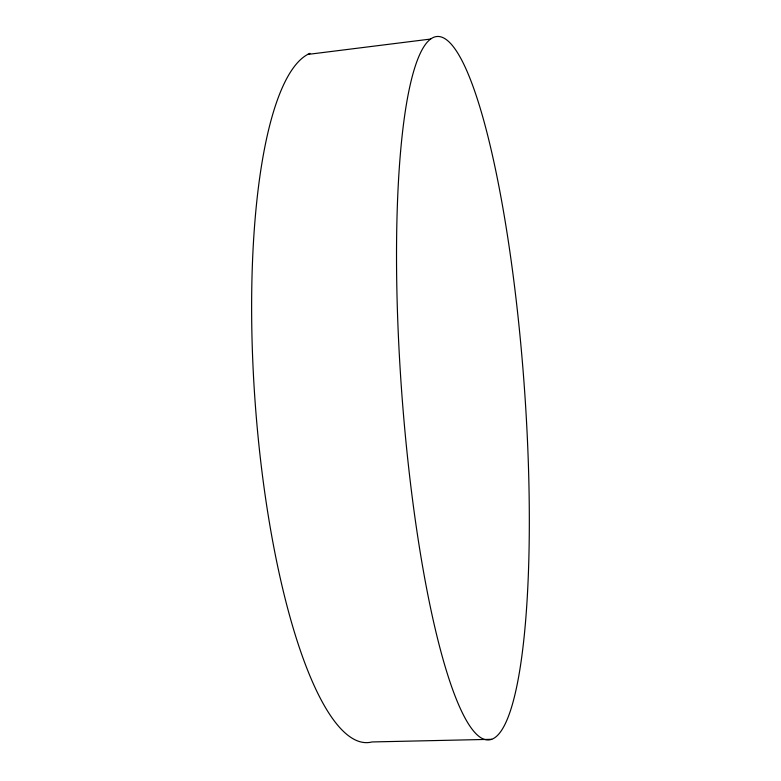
<?xml version="1.0" encoding="UTF-8"?>
<svg xmlns="http://www.w3.org/2000/svg" width="781" height="781" viewBox="0 0 781 781"><rect width="100%" height="100%" fill="white"/><g stroke="black" fill="none" stroke-linecap="round" stroke-linejoin="round"><path stroke-width="1.17" d="M307.704 54.436L430.634 39.05M491.708 739.314L371.99 741.95A346.452 87.736 85.8 0 1 257.056 425.85A346.452 87.736 85.8 0 1 310.008 53.333M400.546 151.895A352.67 61.338 85.8 0 0 474.409 732.022A352.67 61.338 85.8 0 0 513.83 280.76A352.67 61.338 85.8 0 0 400.546 151.895"/></g></svg>
